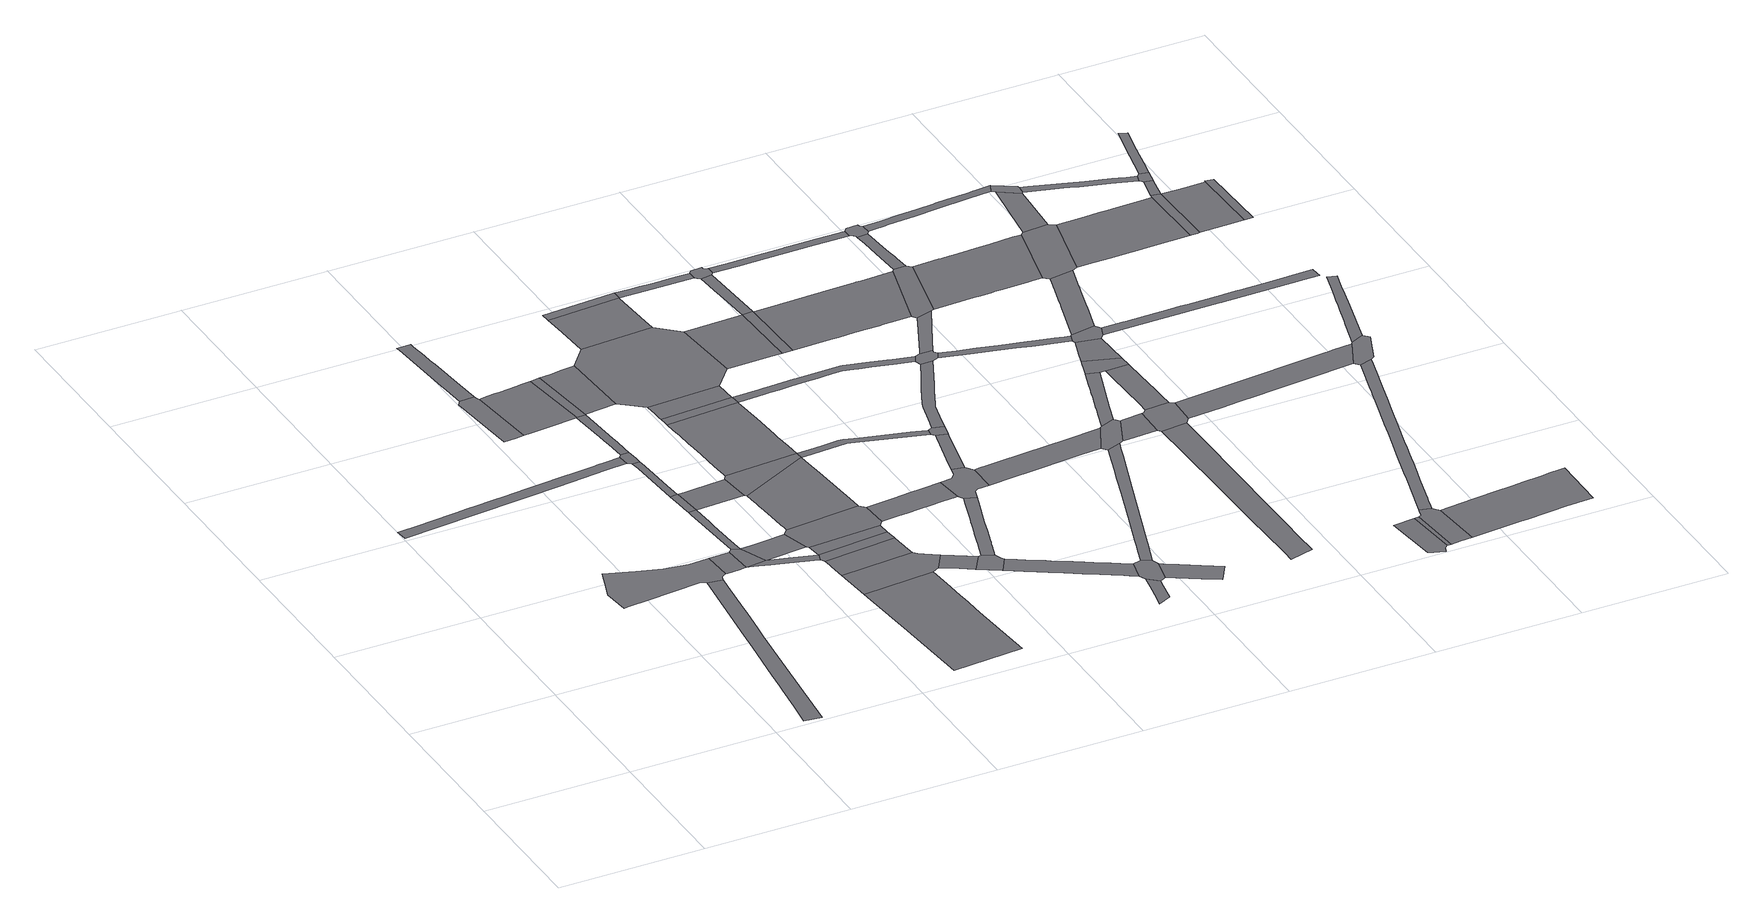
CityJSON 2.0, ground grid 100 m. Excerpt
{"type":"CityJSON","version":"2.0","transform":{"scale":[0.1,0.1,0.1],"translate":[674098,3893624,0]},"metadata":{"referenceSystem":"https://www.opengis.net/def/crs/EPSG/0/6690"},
"CityObjects":{
"road1":{"type":"Road","attributes":{"function":"9","usage":"9","RoadStructureAttribute.widthType":"2","RoadStructureAttribute.width":10.23,"RoadStructureAttribute.sectionType":"1"},"geometry":[{"type":"MultiSurface","lod":"1","boundaries":[[[0,1,2,3,4,5,6,7,8,9,10,11,12,13,14,15,16]]]}]},
"road2":{"type":"Road","attributes":{"function":"9","usage":"9","RoadStructureAttribute.widthType":"2","RoadStructureAttribute.width":7.99,"RoadStructureAttribute.sectionType":"1"},"geometry":[{"type":"MultiSurface","lod":"1","boundaries":[[[17,18,19,20,21,22,23,24,25,26,27,28,29,30,31,32,33,34,35,36,37,38,39,40]]]}]},
"road3":{"type":"Road","attributes":{"function":"9","usage":"9","RoadStructureAttribute.widthType":"9","RoadStructureAttribute.width":-9999,"RoadStructureAttribute.sectionType":"9"},"geometry":[{"type":"MultiSurface","lod":"1","boundaries":[[[41,42,43,44,7,6,45,46,47,48,49,50,51,52,53,54,55,56,57]]]}]},
"road4":{"type":"Road","attributes":{"function":"9","usage":"9","RoadStructureAttribute.widthType":"9","RoadStructureAttribute.width":-9999,"RoadStructureAttribute.sectionType":"9"},"geometry":[{"type":"MultiSurface","lod":"1","boundaries":[[[50,49,58,59,60,61,62,63]]]}]},
"road5":{"type":"Road","attributes":{"function":"9","usage":"9","RoadStructureAttribute.widthType":"9","RoadStructureAttribute.width":-9999,"RoadStructureAttribute.sectionType":"9"},"geometry":[{"type":"MultiSurface","lod":"1","boundaries":[[[64,65,66,67,68,69,70,71]]]}]},
"road6":{"type":"Road","attributes":{"function":"9","usage":"9","RoadStructureAttribute.widthType":"9","RoadStructureAttribute.width":-9999,"RoadStructureAttribute.sectionType":"9"},"geometry":[{"type":"MultiSurface","lod":"1","boundaries":[[[62,72,73,74,63]]]}]},
"road7":{"type":"Road","attributes":{"function":"9","usage":"9","RoadStructureAttribute.widthType":"3","RoadStructureAttribute.width":5.5,"RoadStructureAttribute.sectionType":"1"},"geometry":[{"type":"MultiSurface","lod":"1","boundaries":[[[75,76,77,78,79,80,81,74,73]]]}]},
"road8":{"type":"Road","attributes":{"function":"9","usage":"9","RoadStructureAttribute.widthType":"2","RoadStructureAttribute.width":8.93,"RoadStructureAttribute.sectionType":"1"},"geometry":[{"type":"MultiSurface","lod":"1","boundaries":[[[82,83,84,85,86,87,88,89,90,91,92,93,66,65]]]}]},
"road9":{"type":"Road","attributes":{"function":"9","usage":"9","RoadStructureAttribute.widthType":"3","RoadStructureAttribute.width":4.67,"RoadStructureAttribute.sectionType":"1"},"geometry":[{"type":"MultiSurface","lod":"1","boundaries":[[[94,72,62,95,96,97,98,99,100,101,102,103]]]}]},
"road10":{"type":"Road","attributes":{"function":"9","usage":"9","RoadStructureAttribute.widthType":"9","RoadStructureAttribute.width":-9999,"RoadStructureAttribute.sectionType":"9"},"geometry":[{"type":"MultiSurface","lod":"1","boundaries":[[[104,105,106,107,108,109,80,79,110]]]}]},
"road11":{"type":"Road","attributes":{"function":"9","usage":"9","RoadStructureAttribute.widthType":"1","RoadStructureAttribute.width":18.96,"RoadStructureAttribute.sectionType":"1"},"geometry":[{"type":"MultiSurface","lod":"1","boundaries":[[[111,112,113,73,72,114,115]]]}]},
"road12":{"type":"Road","attributes":{"function":"9","usage":"9","RoadStructureAttribute.widthType":"3","RoadStructureAttribute.width":5.5,"RoadStructureAttribute.sectionType":"1"},"geometry":[{"type":"MultiSurface","lod":"1","boundaries":[[[105,116,117,118,119,120,121,122,106]]]}]},
"road13":{"type":"Road","attributes":{"function":"2","usage":"1","RoadStructureAttribute.widthType":"1","RoadStructureAttribute.width":47.12,"RoadStructureAttribute.sectionType":"1"},"geometry":[{"type":"MultiSurface","lod":"1","boundaries":[[[70,123,124,125,126,127,128,129,130,131,132,71]]]}]},
"road14":{"type":"Road","attributes":{"function":"9","usage":"9","RoadStructureAttribute.widthType":"9","RoadStructureAttribute.width":-9999,"RoadStructureAttribute.sectionType":"9"},"geometry":[{"type":"MultiSurface","lod":"1","boundaries":[[[133,134,135,17,40,121,120]]]}]},
"road15":{"type":"Road","attributes":{"function":"9","usage":"9","RoadStructureAttribute.widthType":"2","RoadStructureAttribute.width":13.4,"RoadStructureAttribute.sectionType":"1"},"geometry":[{"type":"MultiSurface","lod":"1","boundaries":[[[79,136,137,138,139,140,141,142,110]]]}]},
"road16":{"type":"Road","attributes":{"function":"9","usage":"9","RoadStructureAttribute.widthType":"3","RoadStructureAttribute.width":5.5,"RoadStructureAttribute.sectionType":"1"},"geometry":[{"type":"MultiSurface","lod":"1","boundaries":[[[126,143,144,145,146,147,135,134,148,149,150,151]]]}]},
"road17":{"type":"Road","attributes":{"function":"1","usage":"1","RoadStructureAttribute.widthType":"1","RoadStructureAttribute.width":35.46,"RoadStructureAttribute.sectionType":"7"},"geometry":[{"type":"MultiSurface","lod":"1","boundaries":[[[152,153,154,155,156,157,158,159,160,161,162]]]}]},
"road18":{"type":"Road","attributes":{"function":"9","usage":"9","RoadStructureAttribute.widthType":"9","RoadStructureAttribute.width":-9999,"RoadStructureAttribute.sectionType":"9"},"geometry":[{"type":"MultiSurface","lod":"1","boundaries":[[[163,127,126,151,164,165,166]]]}]},
"road19":{"type":"Road","attributes":{"function":"1","usage":"9","RoadStructureAttribute.widthType":"1","RoadStructureAttribute.width":35.46,"RoadStructureAttribute.sectionType":"7"},"geometry":[{"type":"MultiSurface","lod":"1","boundaries":[[[167,168,169,170,171,172,173,174,175]]]}]},
"road20":{"type":"Road","attributes":{"function":"9","usage":"9","RoadStructureAttribute.widthType":"9","RoadStructureAttribute.width":-9999,"RoadStructureAttribute.sectionType":"9"},"geometry":[{"type":"MultiSurface","lod":"1","boundaries":[[[176,177,178,171,170,179,152,162,180,181]]]}]},
"road21":{"type":"Road","attributes":{"function":"9","usage":"9","RoadStructureAttribute.widthType":"9","RoadStructureAttribute.width":-9999,"RoadStructureAttribute.sectionType":"9"},"geometry":[{"type":"MultiSurface","lod":"1","boundaries":[[[102,182,167,175,183,184,103]]]}]},
"road22":{"type":"Road","attributes":{"function":"1","usage":"1","RoadStructureAttribute.widthType":"1","RoadStructureAttribute.width":35.46,"RoadStructureAttribute.sectionType":"7"},"geometry":[{"type":"MultiSurface","lod":"1","boundaries":[[[184,185,186,187,103]]]}]},
"road23":{"type":"Road","attributes":{"function":"2","usage":"1","RoadStructureAttribute.widthType":"1","RoadStructureAttribute.width":47.12,"RoadStructureAttribute.sectionType":"1"},"geometry":[{"type":"MultiSurface","lod":"1","boundaries":[[[165,188,189,190,191,166]]]}]},
"road24":{"type":"Road","attributes":{"function":"9","usage":"9","RoadStructureAttribute.widthType":"9","RoadStructureAttribute.width":-9999,"RoadStructureAttribute.sectionType":"9"},"geometry":[{"type":"MultiSurface","lod":"1","boundaries":[[[187,186,192,193,194,195,196,111,115]]]}]},
"road25":{"type":"Road","attributes":{"function":"1","usage":"9","RoadStructureAttribute.widthType":"1","RoadStructureAttribute.width":35.46,"RoadStructureAttribute.sectionType":"7"},"geometry":[{"type":"MultiSurface","lod":"1","boundaries":[[[197,198,199,200,201,202,203,204,195,194,205,206,207,208]]]}]},
"road26":{"type":"Road","attributes":{"function":"9","usage":"9","RoadStructureAttribute.widthType":"9","RoadStructureAttribute.width":-9999,"RoadStructureAttribute.sectionType":"9"},"geometry":[{"type":"MultiSurface","lod":"1","boundaries":[[[209,210,139,138,197,208]]]}]},
"road27":{"type":"Road","attributes":{"function":"1","usage":"1","RoadStructureAttribute.widthType":"1","RoadStructureAttribute.width":35.46,"RoadStructureAttribute.sectionType":"7"},"geometry":[{"type":"MultiSurface","lod":"1","boundaries":[[[211,212,213,214,215,216,217,218,219,220,221,210,209,222,223,224,225,226,227,228,229,230]]]}]},
"road28":{"type":"Road","attributes":{"function":"9","usage":"9","RoadStructureAttribute.widthType":"2","RoadStructureAttribute.width":13.39,"RoadStructureAttribute.sectionType":"1"},"geometry":[{"type":"MultiSurface","lod":"1","boundaries":[[[231,232,233,234,235,181,180]]]}]},
"road29":{"type":"Road","attributes":{"function":"9","usage":"9","RoadStructureAttribute.widthType":"9","RoadStructureAttribute.width":-9999,"RoadStructureAttribute.sectionType":"9"},"geometry":[{"type":"MultiSurface","lod":"1","boundaries":[[[236,237,230,229,238,239,240]]]}]},
"road30":{"type":"Road","attributes":{"function":"1","usage":"1","RoadStructureAttribute.widthType":"1","RoadStructureAttribute.width":35.46,"RoadStructureAttribute.sectionType":"7"},"geometry":[{"type":"MultiSurface","lod":"1","boundaries":[[[241,242,243,236,240,244]]]}]},
"road31":{"type":"Road","attributes":{"function":"9","usage":"9","RoadStructureAttribute.widthType":"9","RoadStructureAttribute.width":-9999,"RoadStructureAttribute.sectionType":"9"},"geometry":[{"type":"MultiSurface","lod":"1","boundaries":[[[245,246,247,248,233,232,249]]]}]},
"road32":{"type":"Road","attributes":{"function":"9","usage":"9","RoadStructureAttribute.widthType":"9","RoadStructureAttribute.width":-9999,"RoadStructureAttribute.sectionType":"9"},"geometry":[{"type":"MultiSurface","lod":"1","boundaries":[[[250,251,252,253,254,255,256,189,188,257,241,244]]]}]},
"road33":{"type":"Road","attributes":{"function":"9","usage":"9","RoadStructureAttribute.widthType":"1","RoadStructureAttribute.width":19.62,"RoadStructureAttribute.sectionType":"1"},"geometry":[{"type":"MultiSurface","lod":"1","boundaries":[[[258,259,260,261,262,263,264,265,266,267,268,269,193,192]]]}]},
"road34":{"type":"Road","attributes":{"function":"1","usage":"1","RoadStructureAttribute.widthType":"1","RoadStructureAttribute.width":35.46,"RoadStructureAttribute.sectionType":"7"},"geometry":[{"type":"MultiSurface","lod":"1","boundaries":[[[270,271,272,255,254,273,274,275]]]}]},
"road35":{"type":"Road","attributes":{"function":"9","usage":"9","RoadStructureAttribute.widthType":"2","RoadStructureAttribute.width":7.17,"RoadStructureAttribute.sectionType":"1"},"geometry":[{"type":"MultiSurface","lod":"1","boundaries":[[[276,277,278,279,280,281,282,283,284,285,286,287,288,289,290,291,292,293,294,295,296,248,247]]]}]},
"road36":{"type":"Road","attributes":{"function":"9","usage":"9","RoadStructureAttribute.widthType":"9","RoadStructureAttribute.width":-9999,"RoadStructureAttribute.sectionType":"9"},"geometry":[{"type":"MultiSurface","lod":"1","boundaries":[[[297,270,275,298,299,300,301]]]}]},
"road37":{"type":"Road","attributes":{"function":"9","usage":"9","RoadStructureAttribute.widthType":"2","RoadStructureAttribute.width":13.39,"RoadStructureAttribute.sectionType":"1"},"geometry":[{"type":"MultiSurface","lod":"1","boundaries":[[[302,303,304,305,306,307,308,309,310,311,312,313,314,245,249,315,316,317,318,319,320,321,322,323,324,325,326,327,328,329,330,331,332]]]}]},
"road38":{"type":"Road","attributes":{"function":"9","usage":"9","RoadStructureAttribute.widthType":"3","RoadStructureAttribute.width":4.95,"RoadStructureAttribute.sectionType":"1"},"geometry":[{"type":"MultiSurface","lod":"1","boundaries":[[[208,333,334,335,336,337,338,339,340,341,342,343,344,209]]]}]},
"road39":{"type":"Road","attributes":{"function":"9","usage":"9","RoadStructureAttribute.widthType":"3","RoadStructureAttribute.width":5.9,"RoadStructureAttribute.sectionType":"1"},"geometry":[{"type":"MultiSurface","lod":"1","boundaries":[[[345,346,347,348,349,350,351]]]}]},
"road40":{"type":"Road","attributes":{"function":"9","usage":"9","RoadStructureAttribute.widthType":"9","RoadStructureAttribute.width":-9999,"RoadStructureAttribute.sectionType":"9"},"geometry":[{"type":"MultiSurface","lod":"1","boundaries":[[[352,353,354,266,265,286,285,355,356,357,358,359]]]}]},
"road41":{"type":"Road","attributes":{"function":"2","usage":"1","RoadStructureAttribute.widthType":"1","RoadStructureAttribute.width":44.72,"RoadStructureAttribute.sectionType":"1"},"geometry":[{"type":"MultiSurface","lod":"1","boundaries":[[[360,361,362,363,364,365,366,252,251]]]}]},
"road42":{"type":"Road","attributes":{"function":"9","usage":"9","RoadStructureAttribute.widthType":"9","RoadStructureAttribute.width":-9999,"RoadStructureAttribute.sectionType":"9"},"geometry":[{"type":"MultiSurface","lod":"1","boundaries":[[[331,348,347,367,368,369,370,371,332]]]}]},
"road43":{"type":"Road","attributes":{"function":"9","usage":"9","RoadStructureAttribute.widthType":"2","RoadStructureAttribute.width":7.74,"RoadStructureAttribute.sectionType":"1"},"geometry":[{"type":"MultiSurface","lod":"1","boundaries":[[[372,373,374,375,376,377,378,379,380,352,359]]]}]},
"road44":{"type":"Road","attributes":{"function":"9","usage":"9","RoadStructureAttribute.widthType":"2","RoadStructureAttribute.width":6.18,"RoadStructureAttribute.sectionType":"1"},"geometry":[{"type":"MultiSurface","lod":"1","boundaries":[[[275,381,382,383,384,385,386,387,388,389,390,391,298]]]}]},
"road45":{"type":"Road","attributes":{"function":"9","usage":"9","RoadStructureAttribute.widthType":"2","RoadStructureAttribute.width":6.02,"RoadStructureAttribute.sectionType":"1"},"geometry":[{"type":"MultiSurface","lod":"1","boundaries":[[[392,393,394,395,396,397,398,399,400,401,402,403,404,405,406,407,408,409,410,411,412,413,414,415,416,417,418,419,420,238,229]]]}]},
"road46":{"type":"Road","attributes":{"function":"9","usage":"9","RoadStructureAttribute.widthType":"9","RoadStructureAttribute.width":-9999,"RoadStructureAttribute.sectionType":"9"},"geometry":[{"type":"MultiSurface","lod":"1","boundaries":[[[336,377,376,421,422,337]]]}]},
"road47":{"type":"Road","attributes":{"function":"9","usage":"9","RoadStructureAttribute.widthType":"2","RoadStructureAttribute.width":13.39,"RoadStructureAttribute.sectionType":"1"},"geometry":[{"type":"MultiSurface","lod":"1","boundaries":[[[368,423,424,425,426,427,428,429,430,369]]]}]},
"road48":{"type":"Road","attributes":{"function":"9","usage":"9","RoadStructureAttribute.widthType":"9","RoadStructureAttribute.width":-9999,"RoadStructureAttribute.sectionType":"9"},"geometry":[{"type":"MultiSurface","lod":"1","boundaries":[[[431,432,364,363,433]]]}]},
"road49":{"type":"Road","attributes":{"function":"9","usage":"9","RoadStructureAttribute.widthType":"2","RoadStructureAttribute.width":6.69,"RoadStructureAttribute.sectionType":"1"},"geometry":[{"type":"MultiSurface","lod":"1","boundaries":[[[434,435,436,437,438,439,364,432,440,441]]]}]},
"road50":{"type":"Road","attributes":{"function":"9","usage":"9","RoadStructureAttribute.widthType":"9","RoadStructureAttribute.width":-9999,"RoadStructureAttribute.sectionType":"9"},"geometry":[{"type":"MultiSurface","lod":"1","boundaries":[[[442,443,444,445,446,447,384,383,448,434,441]]]}]},
"road51":{"type":"Road","attributes":{"function":"9","usage":"9","RoadStructureAttribute.widthType":"1","RoadStructureAttribute.width":19.62,"RoadStructureAttribute.sectionType":"1"},"geometry":[{"type":"MultiSurface","lod":"1","boundaries":[[[449,450,451,452,453,454,455,358,357,456,457,458,459,460]]]}]},
"road52":{"type":"Road","attributes":{"function":"9","usage":"9","RoadStructureAttribute.widthType":"2","RoadStructureAttribute.width":7.74,"RoadStructureAttribute.sectionType":"1"},"geometry":[{"type":"MultiSurface","lod":"1","boundaries":[[[461,462,463,464,465,466,467,422,421,468,469,470,471,472,473,474,475]]]}]},
"road53":{"type":"Road","attributes":{"function":"9","usage":"9","RoadStructureAttribute.widthType":"2","RoadStructureAttribute.width":7.07,"RoadStructureAttribute.sectionType":"1"},"geometry":[{"type":"MultiSurface","lod":"1","boundaries":[[[370,476,477,478,479,480,481,482,483,484,485,486,487,488,489,490,491,492,493,494,495,496,497,371]]]}]},
"road54":{"type":"Road","attributes":{"function":"2","usage":"1","RoadStructureAttribute.widthType":"1","RoadStructureAttribute.width":44.72,"RoadStructureAttribute.sectionType":"1"},"geometry":[{"type":"MultiSurface","lod":"1","boundaries":[[[433,498,499,500,501,502,503,504,505,506,507,508,509,510,511,512,431]]]}]},
"road55":{"type":"Road","attributes":{"function":"9","usage":"9","RoadStructureAttribute.widthType":"9","RoadStructureAttribute.width":-9999,"RoadStructureAttribute.sectionType":"9"},"geometry":[{"type":"MultiSurface","lod":"1","boundaries":[[[474,513,514,515,516,517,518,409,408,475]]]}]},
"road56":{"type":"Road","attributes":{"function":"9","usage":"9","RoadStructureAttribute.widthType":"9","RoadStructureAttribute.width":-9999,"RoadStructureAttribute.sectionType":"9"},"geometry":[{"type":"MultiSurface","lod":"1","boundaries":[[[519,449,460,488,487,520,521,522]]]}]},
"road57":{"type":"Road","attributes":{"function":"9","usage":"9","RoadStructureAttribute.widthType":"2","RoadStructureAttribute.width":6.18,"RoadStructureAttribute.sectionType":"1"},"geometry":[{"type":"MultiSurface","lod":"1","boundaries":[[[523,524,525,526,527,528,529,530,531,532,533,534,535,536,537,538,443,442]]]}]},
"road58":{"type":"Road","attributes":{"function":"9","usage":"9","RoadStructureAttribute.widthType":"2","RoadStructureAttribute.width":7.74,"RoadStructureAttribute.sectionType":"1"},"geometry":[{"type":"MultiSurface","lod":"1","boundaries":[[[517,539,540,541,542,543,544,545,518]]]}]},
"road59":{"type":"Road","attributes":{"function":"9","usage":"9","RoadStructureAttribute.widthType":"1","RoadStructureAttribute.width":15.77,"RoadStructureAttribute.sectionType":"1"},"geometry":[{"type":"MultiSurface","lod":"1","boundaries":[[[546,547,548,549,550,551,552,553,554,555,556,557,558,559,560,561,562,563,564,565]]]}]},
"road60":{"type":"Road","attributes":{"function":"9","usage":"9","RoadStructureAttribute.widthType":"1","RoadStructureAttribute.width":19.62,"RoadStructureAttribute.sectionType":"1"},"geometry":[{"type":"MultiSurface","lod":"1","boundaries":[[[566,521,520,567,568,569]]]}]},
"road61":{"type":"Road","attributes":{"function":"9","usage":"9","RoadStructureAttribute.widthType":"3","RoadStructureAttribute.width":5.28,"RoadStructureAttribute.sectionType":"1"},"geometry":[{"type":"MultiSurface","lod":"1","boundaries":[[[570,571,572,573,574,575,576,577,578,579,580,581,582,583,584,585,586,587,515,514]]]}]},
"road62":{"type":"Road","attributes":{"function":"9","usage":"9","RoadStructureAttribute.widthType":"2","RoadStructureAttribute.width":7.38,"RoadStructureAttribute.sectionType":"1"},"geometry":[{"type":"MultiSurface","lod":"1","boundaries":[[[588,589,590,591,592,593,594,595,596,597,598,599,600,519,522]]]}]},
"road63":{"type":"Road","attributes":{"function":"9","usage":"9","RoadStructureAttribute.widthType":"9","RoadStructureAttribute.width":-9999,"RoadStructureAttribute.sectionType":"9"},"geometry":[{"type":"MultiSurface","lod":"1","boundaries":[[[601,507,506,543,542,602,603,604,605]]]}]},
"road64":{"type":"Road","attributes":{"function":"9","usage":"9","RoadStructureAttribute.widthType":"9","RoadStructureAttribute.width":-9999,"RoadStructureAttribute.sectionType":"9"},"geometry":[{"type":"MultiSurface","lod":"1","boundaries":[[[606,607,608,609,569,568,554,553,610]]]}]},
"road65":{"type":"Road","attributes":{"function":"9","usage":"9","RoadStructureAttribute.widthType":"2","RoadStructureAttribute.width":6.54,"RoadStructureAttribute.sectionType":"1"},"geometry":[{"type":"MultiSurface","lod":"1","boundaries":[[[611,612,613,614,615,616,617,618,601,605]]]}]},
"road66":{"type":"Road","attributes":{"function":"9","usage":"9","RoadStructureAttribute.widthType":"2","RoadStructureAttribute.width":14.51,"RoadStructureAttribute.sectionType":"1"},"geometry":[{"type":"MultiSurface","lod":"1","boundaries":[[[619,620,621,622,623,624,625,608,607]]]}]},
"road67":{"type":"Road","attributes":{"function":"9","usage":"9","RoadStructureAttribute.widthType":"9","RoadStructureAttribute.width":-9999,"RoadStructureAttribute.sectionType":"9"},"geometry":[{"type":"MultiSurface","lod":"1","boundaries":[[[626,627,616,615,628,629,630,631,632,528,527]]]}]},
"road68":{"type":"Road","attributes":{"function":"9","usage":"9","RoadStructureAttribute.widthType":"9","RoadStructureAttribute.width":-9999,"RoadStructureAttribute.sectionType":"9"},"geometry":[{"type":"MultiSurface","lod":"1","boundaries":[[[633,634,635,590,589,636,623,622,637,638]]]}]},
"road69":{"type":"Road","attributes":{"function":"9","usage":"9","RoadStructureAttribute.widthType":"9","RoadStructureAttribute.width":-9999,"RoadStructureAttribute.sectionType":"9"},"geometry":[{"type":"MultiSurface","lod":"1","boundaries":[[[639,640,641,642,643,644,645,646]]]}]},
"road70":{"type":"Road","attributes":{"function":"9","usage":"9","RoadStructureAttribute.widthType":"2","RoadStructureAttribute.width":14.51,"RoadStructureAttribute.sectionType":"1"},"geometry":[{"type":"MultiSurface","lod":"1","boundaries":[[[637,647,648,649,638]]]}]},
"road71":{"type":"Road","attributes":{"function":"9","usage":"9","RoadStructureAttribute.widthType":"1","RoadStructureAttribute.width":34.52,"RoadStructureAttribute.sectionType":"1"},"geometry":[{"type":"MultiSurface","lod":"1","boundaries":[[[650,651,639,646]]]}]},
"road72":{"type":"Road","attributes":{"function":"9","usage":"9","RoadStructureAttribute.widthType":"9","RoadStructureAttribute.width":-9999,"RoadStructureAttribute.sectionType":"9"},"geometry":[{"type":"MultiSurface","lod":"1","boundaries":[[[577,576,648,647,652,653,654,655]]]}]},
"road73":{"type":"Road","attributes":{"function":"2","usage":"1","RoadStructureAttribute.widthType":"1","RoadStructureAttribute.width":44.72,"RoadStructureAttribute.sectionType":"1"},"geometry":[{"type":"MultiSurface","lod":"1","boundaries":[[[603,656,657,658,659,660,661,662,663,664,665,666,667,668,669,670,671,672,673,604]]]}]},
"road74":{"type":"Road","attributes":{"function":"9","usage":"9","RoadStructureAttribute.widthType":"9","RoadStructureAttribute.width":-9999,"RoadStructureAttribute.sectionType":"9"},"geometry":[{"type":"MultiSurface","lod":"1","boundaries":[[[674,675,676,677,678,651,650,679,680]]]}]},
"road75":{"type":"Road","attributes":{"function":"9","usage":"9","RoadStructureAttribute.widthType":"2","RoadStructureAttribute.width":14.51,"RoadStructureAttribute.sectionType":"1"},"geometry":[{"type":"MultiSurface","lod":"1","boundaries":[[[654,681,682,683,684,685,686,687,688,689,690,691,692,693,694,695,696,697,698,699,700,701,655]]]}]},
"road76":{"type":"Road","attributes":{"function":"9","usage":"9","RoadStructureAttribute.widthType":"2","RoadStructureAttribute.width":6.18,"RoadStructureAttribute.sectionType":"1"},"geometry":[{"type":"MultiSurface","lod":"1","boundaries":[[[702,703,704,705,706,707,708,709,710,711,712,713,629,628,714,715,716,717,718,719,720,721,722,723,724]]]}]},
"road77":{"type":"Road","attributes":{"function":"9","usage":"9","RoadStructureAttribute.widthType":"1","RoadStructureAttribute.width":19.62,"RoadStructureAttribute.sectionType":"1"},"geometry":[{"type":"MultiSurface","lod":"1","boundaries":[[[725,726,727,728,729,730,731,732,733,734,606,610,735,736,737,738,739,740,741]]]}]},
"road78":{"type":"Road","attributes":{"function":"9","usage":"9","RoadStructureAttribute.widthType":"9","RoadStructureAttribute.width":-9999,"RoadStructureAttribute.sectionType":"9"},"geometry":[{"type":"MultiSurface","lod":"1","boundaries":[[[742,743,744,665,664,689,688,745]]]}]},
"road79":{"type":"Road","attributes":{"function":"9","usage":"9","RoadStructureAttribute.widthType":"1","RoadStructureAttribute.width":34.52,"RoadStructureAttribute.sectionType":"1"},"geometry":[{"type":"MultiSurface","lod":"1","boundaries":[[[746,747,748,749,750,751,752,753,754,755,756,757,758,759,760,761,762,763,674,680]]]}]},
"road80":{"type":"Road","attributes":{"function":"9","usage":"9","RoadStructureAttribute.widthType":"2","RoadStructureAttribute.width":7.59,"RoadStructureAttribute.sectionType":"1"},"geometry":[{"type":"MultiSurface","lod":"1","boundaries":[[[675,764,765,766,767,768,769,770,771,772,773,774,775,776,777,778,779,780,781,782,783,784,785,786,787,788,789,790,791,792,793,794,795,796,797,798,799,800,801,802,803,676]]]}]},
"road81":{"type":"Road","attributes":{"function":"9","usage":"9","RoadStructureAttribute.widthType":"2","RoadStructureAttribute.width":14.14,"RoadStructureAttribute.sectionType":"1"},"geometry":[{"type":"MultiSurface","lod":"1","boundaries":[[[804,805,744,743,806,807]]]}]},
"road82":{"type":"Road","attributes":{"function":"9","usage":"9","RoadStructureAttribute.widthType":"2","RoadStructureAttribute.width":7.64,"RoadStructureAttribute.sectionType":"1"},"geometry":[{"type":"MultiSurface","lod":"1","boundaries":[[[808,809,810,811,812,813,814,815,816,817,818,819,820,653,652,821,822,823,824,825,826,827,828,829]]]}]},
"road83":{"type":"Road","attributes":{"function":"9","usage":"9","RoadStructureAttribute.widthType":"9","RoadStructureAttribute.width":-9999,"RoadStructureAttribute.sectionType":"9"},"geometry":[{"type":"MultiSurface","lod":"1","boundaries":[[[723,804,807,830,831,832,724]]]}]},
"road84":{"type":"Road","attributes":{"function":"2","usage":"1","RoadStructureAttribute.widthType":"1","RoadStructureAttribute.width":44.72,"RoadStructureAttribute.sectionType":"1"},"geometry":[{"type":"MultiSurface","lod":"1","boundaries":[[[745,833,834,835,836,837,838,839,840,841,842,843,844,742]]]}]},
"road85":{"type":"Road","attributes":{"function":"9","usage":"9","RoadStructureAttribute.widthType":"9","RoadStructureAttribute.width":-9999,"RoadStructureAttribute.sectionType":"9"},"geometry":[{"type":"MultiSurface","lod":"1","boundaries":[[[725,741,845,786,785,846,847,848,849]]]}]},
"road86":{"type":"Road","attributes":{"function":"9","usage":"9","RoadStructureAttribute.widthType":"3","RoadStructureAttribute.width":5.12,"RoadStructureAttribute.sectionType":"1"},"geometry":[{"type":"MultiSurface","lod":"1","boundaries":[[[850,851,852,853,854,855,856,857,858,831,830,859,860,861,862,863,864]]]}]},
"road87":{"type":"Road","attributes":{"function":"9","usage":"9","RoadStructureAttribute.widthType":"2","RoadStructureAttribute.width":6.36,"RoadStructureAttribute.sectionType":"1"},"geometry":[{"type":"MultiSurface","lod":"1","boundaries":[[[848,865,866,867,868,869,870,871,872,873,874,875,876,877,878,879,880,881,849]]]}]},
"road88":{"type":"Road","attributes":{"function":"9","usage":"9","RoadStructureAttribute.widthType":"9","RoadStructureAttribute.width":-9999,"RoadStructureAttribute.sectionType":"9"},"geometry":[{"type":"MultiSurface","lod":"1","boundaries":[[[839,838,882,883,884,885,886]]]}]},
"road89":{"type":"Road","attributes":{"function":"9","usage":"9","RoadStructureAttribute.widthType":"2","RoadStructureAttribute.width":6.04,"RoadStructureAttribute.sectionType":"1"},"geometry":[{"type":"MultiSurface","lod":"1","boundaries":[[[886,885,887,888,889]]]}]},
"road90":{"type":"Road","attributes":{"function":"9","usage":"9","RoadStructureAttribute.widthType":"9","RoadStructureAttribute.width":-9999,"RoadStructureAttribute.sectionType":"9"},"geometry":[{"type":"MultiSurface","lod":"1","boundaries":[[[888,890,891,864,863,892,889]]]}]},
"road91":{"type":"Road","attributes":{"function":"2","usage":"1","RoadStructureAttribute.widthType":"1","RoadStructureAttribute.width":44.72,"RoadStructureAttribute.sectionType":"1"},"geometry":[{"type":"MultiSurface","lod":"1","boundaries":[[[893,894,895,885,884,896,897,898,899,900]]]}]},
"road92":{"type":"Road","attributes":{"function":"9","usage":"9","RoadStructureAttribute.widthType":"2","RoadStructureAttribute.width":6.04,"RoadStructureAttribute.sectionType":"1"},"geometry":[{"type":"MultiSurface","lod":"1","boundaries":[[[901,902,903,904,905,906,907,908,909,910,891,890]]]}]},
"road93":{"type":"Road","attributes":{"function":"9","usage":"9","RoadStructureAttribute.widthType":"9","RoadStructureAttribute.width":-9999,"RoadStructureAttribute.sectionType":"9"},"geometry":[{"type":"MultiSurface","lod":"1","boundaries":[[[899,911,912,913,914,900]]]}]}
},
"vertices":[
[1395,642,0],[1440,1028,0],[1452,1133,0],[1474,1320,0],[1485,1418,0],[1505,1596,0],[1520,1722,0],[1418,1734,0],[1340,1096,0],[1321,940,0],[1281,605,0],[1274,539,0],[1266,469,0],[1259,415,0],[1237,225,0],[1212,41,0],[1329,26,0],
[1604,3268,0],[1510,3259,0],[1442,3252,0],[1426,3251,0],[1297,3238,0],[1187,3227,0],[1039,3213,0],[963,3206,0],[825,3192,0],[796,3189,0],[673,3177,0],[583,3169,0],[501,3161,0],[423,3153,0],[232,3134,0],[180,3129,0],[6,3112,0],[12,3028,0],[527,3080,0],[1157,3143,0],[1173,3145,0],[1218,3150,0],[1455,3174,0],[1609,3189,0],
[832,1703,0],[869,1707,0],[1003,1720,0],[1386,1758,0],[1521,1732,0],[1526,1746,0],[1536,1758,0],[1549,1767,0],[1563,1773,0],[1553,1980,0],[1417,1973,0],[1254,1996,0],[1092,2050,0],[893,2116,0],[841,1958,0],[840,1956,0],[814,1886,0],
[1602,1777,0],[1670,1782,0],[1690,1784,0],[1706,1785,0],[1709,1785,0],[1698,1987,0],
[1138,4272,0],[1136,4298,0],[1031,4288,0],[1008,4257,0],[1058,3748,0],[1141,3756,0],[1198,3762,0],[1149,4259,0],
[1850,1801,0],[1773,1990,0],[1721,2011,0],
[1766,2101,0],[1753,2305,0],[1750,2362,0],[1741,2511,0],[1740,2514,0],[1686,2510,0],[1688,2481,0],
[1135,4304,0],[1120,4461,0],[1093,4740,0],[1087,4798,0],[1081,4863,0],[1069,4982,0],[1066,5015,0],[971,5011,0],[973,4980,0],[1000,4655,0],[1013,4495,0],[1018,4440,0],
[1988,1763,0],[1726,1780,0],[1784,1763,0],[1854,1743,0],[1966,1710,0],[1994,1702,0],[2086,1675,0],[2114,1666,0],[2151,1656,0],[2168,1714,0],
[1723,2728,0],[1720,2728,0],[1671,2724,0],[1675,2654,0],[1681,2578,0],[1682,2559,0],[1725,2728,0],
[2089,2020,0],[1941,2006,0],[1855,1998,0],[1853,1801,0],[2142,1829,0],
[1712,2845,0],[1704,2956,0],[1697,3059,0],[1690,3151,0],[1689,3169,0],[1636,3166,0],[1644,3104,0],
[1246,3767,0],[1374,3779,0],[1577,3799,0],[1580,3800,0],[1521,4302,0],[1454,4295,0],[1427,4291,0],[1293,4276,0],[1266,4273,0],[1214,4266,0],
[1686,3219,0],[1680,3296,0],[1623,3292,0],
[1743,2514,0],[1826,2519,0],[2078,2534,0],[2057,2752,0],[1927,2742,0],[1857,2737,0],[1783,2732,0],
[1580,3797,0],[1583,3757,0],[1602,3536,0],[1607,3483,0],[1612,3434,0],[1677,3351,0],[1671,3436,0],[1667,3484,0],[1645,3804,0],
[2207,1179,0],[2214,1104,0],[2246,721,0],[2294,147,0],[2777,184,0],[2740,675,0],[2731,805,0],[2728,855,0],[2722,911,0],[2711,1065,0],[2699,1220,0],
[1523,4302,0],[1645,3806,0],[1645,3809,0],[1587,4310,0],
[2169,1630,0],[2175,1570,0],[2176,1554,0],[2186,1437,0],[2687,1479,0],[2680,1560,0],[2678,1579,0],[2677,1597,0],[2670,1675,0],
[2741,1431,0],[2722,1443,0],[2711,1454,0],[2201,1255,0],[2748,1250,0],[2827,1377,0],
[2160,1653,0],[2668,1689,0],[2662,1759,0],
[2662,1760,0],[2657,1847,0],[2156,1816,0],
[1865,3834,0],[1840,4339,0],[1751,4329,0],[1667,4319,0],
[2685,1883,0],[2678,2071,0],[2640,2106,0],[2128,2059,0],[2107,2038,0],
[2092,2521,0],[2099,2431,0],[2100,2416,0],[2103,2386,0],[2108,2322,0],[2114,2236,0],[2123,2129,0],[2126,2089,0],[2636,2166,0],[2605,2553,0],[2591,2718,0],[2588,2765,0],
[2584,2820,0],[2079,2786,0],
[2034,3461,0],[2041,3367,0],[2042,3351,0],[2044,3321,0],[2050,3219,0],[2052,3197,0],[2060,3079,0],[2066,2981,0],[2070,2916,0],[2075,2838,0],[2078,2801,0],[2577,2922,0],[2572,2981,0],[2568,3046,0],[2565,3083,0],[2557,3191,0],[2550,3290,0],[2534,3504,0],[2534,3507,0],[2034,3474,0],
[2860,1181,0],[2943,1130,0],[3025,1253,0],[2965,1291,0],[2897,1334,0],
[2029,3545,0],[2032,3492,0],[2531,3577,0],[2530,3577,0],[2527,3577,0],
[2019,3707,0],[2024,3617,0],[2028,3568,0],[2518,3730,0],
[3151,1155,0],[3141,1179,0],[3122,1222,0],[3048,1259,0],[3083,1044,0],
[2604,3828,0],[2653,3884,0],[2611,4386,0],[2498,4487,0],[2464,4517,0],[1963,4490,0],[1945,4468,0],[1912,3795,0],
[2719,1885,0],[2804,1892,0],[2875,1899,0],[2958,1906,0],[3026,1912,0],[3131,1922,0],[3213,1929,0],[3229,1930,0],[3210,2125,0],[3082,2112,0],[2992,2103,0],[2882,2092,0],
[1939,4882,0],[1941,4839,0],[1949,4717,0],[2458,4606,0],[2439,4910,0],[2439,4913,0],
[3153,1319,0],[3159,1338,0],[3163,1350,0],[3167,1362,0],[3176,1392,0],[3208,1489,0],[3242,1596,0],[3299,1772,0],[3312,1812,0],[3330,1868,0],[3251,1894,0],[3232,1833,0],[3205,1750,0],[3178,1664,0],[3168,1633,0],[3151,1585,0],[3130,1514,0],[3125,1501,0],[3100,1421,0],[3085,1372,0],[3077,1347,0],
[1938,4889,0],[2440,4978,0],[2432,4979,0],[2429,4979,0],[1935,4947,0],
[3808,760,0],[3709,819,0],[3618,874,0],[3570,903,0],[3511,939,0],[3396,1008,0],[3383,1016,0],[3369,1024,0],[3306,1062,0],[3262,1089,0],[3218,1115,0],[3171,1143,0],[3167,1146,0],[3093,1037,0],[3145,1006,0],[3196,974,0],[3235,950,0],[3264,932,0],[3287,918,0],[3323,896,0],[3405,845,0],[3453,816,0],[3499,787,0],[3513,779,0],[3592,730,0],[3651,694,0],[3717,653,0],[3745,636,0],[3763,625,0],[3791,608,0],[3827,749,0],
[2615,2766,0],[2907,2783,0],[2957,2770,0],[3412,2646,0],[3418,2695,0],[3347,2714,0],[3315,2723,0],[3008,2806,0],[2909,2833,0],[2877,2836,0],[2781,2831,0],[2714,2827,0],
[3847,305,0],[3872,437,0],[3883,496,0],[3816,560,0],[3798,468,0],[3780,374,0],[3759,264,0],
[3338,2227,0],[3324,2168,0],[3294,2133,0],[3351,1933,0],[3376,1951,0],[3459,1959,0],[3461,2159,0],[3419,2208,0],
[2928,3890,0],[2981,3891,0],[3006,3892,0],[3032,3892,0],[3020,4400,0],[3017,4399,0],[2996,4399,0],
[3912,512,0],[3929,521,0],[3962,682,0],[3948,732,0],[3885,765,0],
[3432,2267,0],[3448,2339,0],[3484,2493,0],[3505,2585,0],[3508,2601,0],[3431,2619,0],[3421,2576,0],[3406,2514,0],[3366,2347,0],
[2442,4913,0],[2673,4912,0],[2954,4911,0],[2951,4971,0],[2886,4972,0],[2821,4973,0],[2763,4974,0],[2751,4974,0],[2673,4975,0],[2612,4976,0],[2541,4977,0],
[2537,3507,0],[2731,3520,0],[2761,3521,0],[2828,3524,0],[2837,3525,0],[2912,3528,0],[3018,3533,0],[3095,3536,0],[3146,3539,0],[3228,3542,0],[3266,3544,0],[3337,3528,0],[3366,3521,0],[3466,3498,0],[3475,3496,0],[3602,3466,0],[3711,3441,0],[3737,3493,0],[3600,3526,0],[3568,3534,0],[3441,3565,0],[3298,3599,0],[3281,3603,0],[3013,3595,0],[2980,3594,0],[2961,3593,0],[2803,3587,0],[2743,3585,0],[2723,3584,0],
[3529,2689,0],[3451,2707,0],
[3987,486,0],[4119,406,0],[4228,339,0],[4307,467,0],[4247,504,0],[4182,545,0],[4070,615,0],[3989,665,0],
[3094,4402,0],[3094,4404,0],[3106,3894,0],
[2986,4884,0],[3000,4689,0],[3002,4661,0],[3011,4526,0],[3019,4421,0],[3020,4403,0],[3094,4405,0],[3064,4896,0],
[3079,4912,0],[3079,4972,0],[3065,4972,0],[3051,4990,0],[3050,5003,0],[2974,4997,0],[2968,4899,0],
[4362,2240,0],[4346,2238,0],[4121,2218,0],[3826,2192,0],[3628,2174,0],[3563,2168,0],[3496,2162,0],[3638,1975,0],[3749,1985,0],[4058,2013,0],[4113,2018,0],[4258,2031,0],
[3660,3261,0],[3631,3203,0],[3594,3129,0],[3565,3070,0],[3526,2981,0],[3511,2943,0],[3469,2769,0],[3536,2720,0],[3554,2802,0],[3582,2922,0],[3640,3042,0],[3648,3059,0],[3693,3153,0],[3810,3396,0],[3726,3396,0],
[4012,920,0],[4016,934,0],[4103,1189,0],[4117,1232,0],[4131,1273,0],[4137,1289,0],[4224,1546,0],[4265,1669,0],[4300,1770,0],[4340,1890,0],[4369,1975,0],[4387,2028,0],[4293,1994,0],[4274,1938,0],[4221,1777,0],[4184,1667,0],[4133,1512,0],[4051,1265,0],[4045,1247,0],[3959,987,0],[3941,933,0],[3919,868,0],
[3370,3900,0],[3423,3902,0],[3535,3904,0],[3549,3904,0],[3610,3906,0],[3703,3908,0],[3743,3909,0],[3820,3911,0],[3925,3913,0],[4062,4428,0],[3844,4422,0],[3811,4421,0],[3793,4421,0],[3656,4417,0],[3275,4407,0],
[3832,3406,0],[3851,3415,0],[3877,3463,0],[3860,3489,0],[3863,3504,0],[3774,3505,0],
[4380,2254,0],[4417,2046,0],[4511,2259,0],[4478,2293,0],
[3252,4913,0],[3447,4914,0],[3784,4916,0],[3912,4917,0],[4015,4915,0],[4016,4976,0],[3834,4975,0],[3820,4975,0],[3758,4975,0],[3643,4974,0],[3604,4974,0],[3585,4974,0],[3472,4974,0],[3409,4973,0],[3338,4973,0],[3198,4972,0],
[3877,3532,0],[3898,3576,0],[3912,3604,0],[4065,3917,0],[3950,3881,0],[3894,3759,0],[3789,3530,0],
[4871,401,0],[4869,586,0],[4868,728,0],[4867,864,0],[4862,1498,0],[4862,1547,0],[4861,1666,0],[4858,2051,0],[4679,2038,0],[4684,1765,0],[4686,1624,0],[4688,1537,0],[4688,1520,0],[4694,1181,0],[4695,1096,0],[4698,922,0],[4704,632,0],[4706,514,0],[4707,445,0],[4708,358,0],
[4540,2263,0],[4455,2048,0],[4660,2058,0],[4667,2277,0],
[4075,3360,0],[4210,3327,0],[4329,3298,0],[4329,3297,0],[4422,3274,0],[4447,3268,0],[4668,3214,0],[4687,3270,0],[4651,3279,0],[4590,3293,0],[4544,3304,0],[4452,3326,0],[4427,3332,0],[4381,3343,0],[4317,3358,0],[4249,3375,0],[4115,3406,0],[3993,3435,0],
[4524,2432,0],[4654,2815,0],[4567,2842,0],[4543,2766,0],[4531,2727,0],[4507,2651,0],[4502,2636,0],[4496,2618,0],[4485,2582,0],[4446,2461,0],[4439,2438,0],[4425,2394,0],[4386,2272,0],
[4080,4447,0],[4068,3918,0],[4086,3924,0],[4194,4421,0],[4162,4450,0],
[4899,2293,0],[4869,2313,0],[4704,2303,0],[4685,2279,0],[4891,2093,0],
[4154,4554,0],[4152,4578,0],[4146,4643,0],[4140,4712,0],[4126,4886,0],[4052,4880,0],[4059,4789,0],[4066,4657,0],
[4866,2405,0],[4863,2485,0],[4857,2674,0],[4852,2818,0],[4694,2813,0],[4695,2728,0],[4703,2377,0],
[4028,4915,0],[4051,4894,0],[4144,4911,0],[4138,4975,0],[4122,4989,0],[4121,5007,0],[4039,5001,0],
[4599,2943,0],[4589,2911,0],[4573,2860,0],[4691,2813,0],[4849,2905,0],[4611,2980,0],
[5587,437,0],[5441,422,0],[5481,49,0],[5511,34,0],[5513,33,0],[5587,9,0],[5600,49,0],[5625,66,0],
[4841,3163,0],[4678,3191,0],[4636,3060,0],
[5654,69,0],[5621,440,0],
[4866,3192,0],[4896,3267,0],[4870,3309,0],[4699,3278,0],
[4369,3934,0],[4414,3935,0],[4462,3936,0],[4485,3937,0],[4511,3938,0],[4566,3940,0],[4736,3945,0],[4776,3947,0],[4841,3949,0],[4953,4452,0],[4896,4450,0],[4740,4443,0],[4667,4440,0],[4482,4433,0],[4456,4432,0],[4397,4429,0],[4378,4429,0],[4298,4425,0],
[5771,449,0],[5735,491,0],[5658,512,0],[5655,500,0],[5642,451,0],[5721,75,0],[5803,82,0],
[4917,3479,0],[4926,3511,0],[4939,3561,0],[4979,3704,0],[4987,3735,0],[5001,3786,0],[5018,3848,0],[5043,3939,0],[4878,3915,0],[4859,3846,0],[4855,3830,0],[4844,3792,0],[4826,3727,0],[4813,3681,0],[4809,3665,0],[4801,3635,0],[4789,3593,0],[4786,3581,0],[4778,3552,0],[4769,3521,0],[4764,3503,0],
[4928,5035,0],[4924,5034,0],[4906,5033,0],[4889,5032,0],[4867,5030,0],[4853,5029,0],[4736,5020,0],[4658,5014,0],[4643,5013,0],[4521,5004,0],[4395,4994,0],[4268,4985,0],[4186,4914,0],[4263,4921,0],[4279,4922,0],[4336,4927,0],[4392,4932,0],[4419,4934,0],[4484,4940,0],[4622,4951,0],[4860,4971,0],[5019,4985,0],[5045,5044,0],
[6170,2412,0],[6114,2407,0],[6036,2400,0],[6010,2397,0],[5972,2394,0],[5941,2391,0],[5910,2388,0],[5321,2332,0],[5224,2323,0],[5041,2306,0],[5137,2115,0],[5249,2126,0],[5382,2138,0],[5507,2150,0],[5678,2165,0],[5734,2171,0],[6075,2202,0],
[5193,4454,0],[5151,4484,0],[4976,4472,0],[5083,3960,0],
[6148,113,0],[6207,118,0],[6322,128,0],[6353,131,0],[6375,133,0],[6480,142,0],[6666,154,0],[6672,544,0],[6640,541,0],[6558,532,0],[6504,526,0],[6371,512,0],[6292,504,0],[6171,491,0],[6055,479,0],[6033,476,0],[6009,474,0],[5926,465,0],
[5748,539,0],[5756,569,0],[5771,623,0],[5781,659,0],[5826,827,0],[5847,905,0],[5874,1005,0],[5891,1068,0],[5895,1085,0],[5901,1108,0],[5926,1199,0],[5934,1231,0],[5958,1318,0],[5969,1361,0],[5985,1420,0],[6042,1630,0],[6074,1748,0],[6103,1857,0],[6134,1973,0],[6138,1988,0],[6180,2143,0],[6194,2198,0],[6108,2169,0],[6034,1897,0],[6024,1860,0],[6018,1837,0],[5996,1756,0],[5973,1670,0],[5965,1641,0],[5918,1469,0],[5911,1443,0],[5897,1392,0],[5890,1365,0],[5870,1291,0],[5825,1125,0],[5775,940,0],[5754,865,0],[5712,708,0],[5683,602,0],[5660,518,0],
[5041,4964,0],[5007,4705,0],[5168,4729,0],[5178,4875,0],
[6289,3284,0],[6075,3281,0],[5850,3279,0],[5833,3278,0],[5795,3278,0],[5747,3277,0],[5727,3277,0],[5491,3274,0],[5443,3274,0],[5373,3273,0],[5210,3271,0],[5064,3269,0],[5046,3269,0],[5267,3196,0],[5666,3199,0],[5683,3199,0],[5734,3200,0],[5870,3201,0],[6168,3204,0],[6255,3205,0],[6358,3206,0],[6351,3285,0],
[5185,4885,0],[5190,4944,0],[5188,4959,0],
[5165,3962,0],[5319,3965,0],[5429,3968,0],[5503,3969,0],[5572,3971,0],[5868,3977,0],[5858,4475,0],[5801,4473,0],[5617,4468,0],[5548,4465,0],[5494,4464,0],[5393,4460,0],
[6086,2191,0],[6220,2215,0],[6306,2430,0],[6273,2471,0],[6182,2426,0],
[5876,4737,0],[5827,4752,0],[5795,4762,0],[5781,4766,0],[5742,4778,0],[5685,4795,0],[5636,4810,0],[5582,4826,0],[5246,4928,0],[5431,4814,0],[5466,4803,0],[5520,4787,0],[5707,4731,0],[5874,4681,0],[5890,4733,0],
[6292,2547,0],[6325,2674,0],[6361,2814,0],[6395,2946,0],[6418,3034,0],[6425,3061,0],[6436,3106,0],[6450,3150,0],[6388,3169,0],[6350,3033,0],[6325,2942,0],[6310,2890,0],[6298,2845,0],[6283,2792,0],[6248,2667,0],[6239,2631,0],[6201,2496,0],
[5892,3978,0],[5919,3978,0],[5934,3979,0],[5923,4484,0],[5862,4497,0],
[5946,4602,0],[5955,4647,0],[5898,4658,0],
[5975,4742,0],[5913,4752,0],[5887,4677,0],
[6134,4485,0],[6124,4485,0],[6048,4484,0],[5981,3980,0],[6080,3982,0],[6104,3982,0],[6241,3985,0],[6230,4485,0],
[5986,4801,0],[6007,4904,0],[6016,4949,0],[6044,5090,0],[6052,5127,0],[6068,5208,0],[6014,5229,0],[5984,5089,0],[5972,5030,0],[5958,4962,0],
[6254,3985,0],[6301,3986,0],[6290,4489,0],[6233,4500,0]
]}
